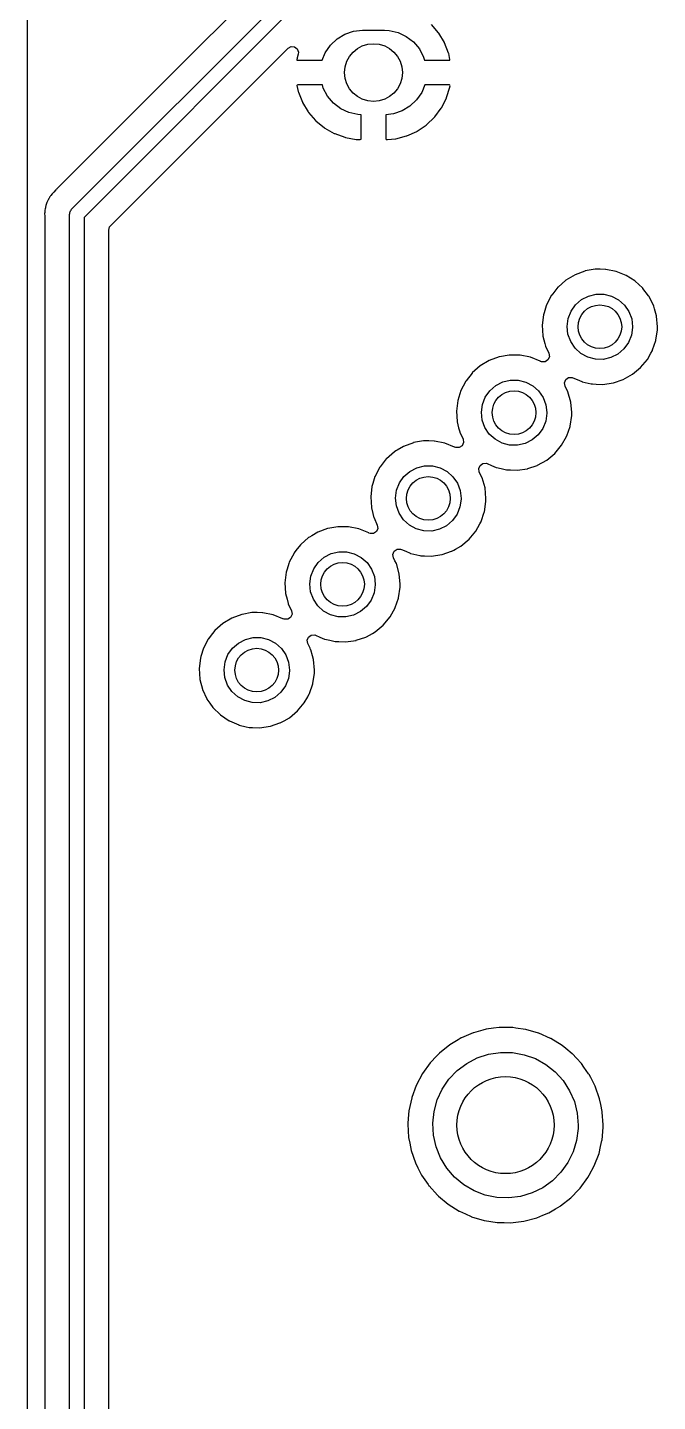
# Model space of a CAD drawing. Extents: x 41 to 172, y -227 to -42.
# Drawn here: x 40.51 to 53.5, y -87.06 to -58.76 of the extents above; entities that cross this region are included whole.
import ezdxf

# ---------------------------------------------------------------- set-up
doc = ezdxf.new("R2010")
doc.units = 0
doc.layers.add('BLACK', color=7, linetype='CONTINUOUS')

msp = doc.modelspace()

# ---------------------------------------------------------------- linework, layer by layer
at = {"layer": 'BLACK', "linetype": 'CONTINUOUS'}
for p, q in [((40.5135, -226.695), (40.5135, -42.5445)), ((41.4229, -62.5049), (46.5779, -57.3499)), ((46.0023, -57.2065), (43.5598, -59.649)), ((46.7065, -57.6457), (41.679, -62.6731)), ((47.0551, -58.9002), (47.2332, -58.8403)), ((47.2332, -58.8403), (47.42, -58.82)), ((47.42, -58.82), (47.87, -58.82)), ((47.87, -58.82), (47.967, -58.8254)), ((47.967, -58.8254), (48.1504, -58.8664)), ((48.9839, -58.8711), (48.8377, -58.7026)), ((46.6518, -59.2816), (46.7575, -59.1261)), ((46.7575, -59.1261), (46.894, -58.997)), ((46.894, -58.997), (47.0551, -58.9002)), ((48.1504, -58.8664), (48.3207, -58.9458)), ((48.3207, -58.9458), (48.47, -59.06)), ((48.47, -59.06), (48.5913, -59.2035)), ((48.9902, -58.8797), (48.9839, -58.8711)), ((49.106, -59.0705), (48.9902, -58.8797)), ((49.1107, -59.08), (49.106, -59.0705)), ((49.1927, -59.2876), (49.1107, -59.08)), ((42.2244, -62.8469), (45.8847, -59.1866)), ((45.8847, -59.1866), (45.947, -59.1525)), ((45.947, -59.1525), (46.0178, -59.1576)), ((46.0178, -59.1576), (46.0747, -59.2002)), ((46.0686, -59.3983), (46.066, -59.418)), ((46.066, -59.418), (46.0682, -59.4322)), ((46.0709, -59.3879), (46.0686, -59.3983)), ((46.0941, -59.313), (46.0709, -59.3879)), ((46.0747, -59.2002), (46.0995, -59.2667)), ((46.0995, -59.2667), (46.0941, -59.313)), ((46.5901, -59.436), (46.6518, -59.2816)), ((48.5913, -59.2035), (48.6789, -59.3697)), ((48.6789, -59.3697), (48.6972, -59.436)), ((49.1957, -59.2978), (49.1927, -59.2876)), ((49.2217, -59.4214), (49.1957, -59.2978)), ((43.5598, -59.649), (41.1214, -62.0873)), ((46.0682, -59.4322), (46.0813, -59.436)), ((46.0813, -59.436), (46.5901, -59.436)), ((48.6972, -59.436), (49.2066, -59.436)), ((49.2066, -59.436), (49.2202, -59.432)), ((49.2202, -59.432), (49.2217, -59.4214)), ((46.0698, -59.948), (46.0683, -59.9586)), ((46.0683, -59.9586), (46.0943, -60.0822)), ((46.0834, -59.944), (46.0698, -59.948)), ((46.5928, -59.944), (46.0834, -59.944)), ((46.6111, -60.0103), (46.5928, -59.944)), ((48.6999, -59.944), (48.6382, -60.0984)), ((49.2087, -59.944), (48.6999, -59.944)), ((49.2218, -59.9478), (49.2087, -59.944)), ((49.2191, -59.9921), (49.2214, -59.9817)), ((49.2214, -59.9817), (49.224, -59.962)), ((49.224, -59.962), (49.2218, -59.9478)), ((46.0943, -60.0822), (46.0973, -60.0924)), ((46.0973, -60.0924), (46.1793, -60.3)), ((46.6987, -60.1765), (46.6111, -60.0103)), ((46.82, -60.32), (46.6987, -60.1765)), ((48.5325, -60.2539), (48.396, -60.383)), ((48.6382, -60.0984), (48.5325, -60.2539)), ((49.0478, -60.414), (49.149, -60.2151)), ((49.149, -60.2151), (49.153, -60.2052)), ((49.153, -60.2052), (49.2191, -59.9921)), ((46.1793, -60.3), (46.184, -60.3095)), ((46.184, -60.3095), (46.2998, -60.5003)), ((46.2998, -60.5003), (46.3061, -60.5089)), ((46.3061, -60.5089), (46.4523, -60.6774)), ((46.9693, -60.4342), (46.82, -60.32)), ((47.1396, -60.5136), (46.9693, -60.4342)), ((47.323, -60.5546), (47.1396, -60.5136)), ((48.0568, -60.5397), (47.899, -60.5568)), ((48.2349, -60.4798), (48.0568, -60.5397)), ((48.396, -60.383), (48.2349, -60.4798)), ((48.909, -60.6021), (49.0422, -60.423)), ((49.0422, -60.423), (49.0478, -60.414)), ((46.4523, -60.6774), (46.46, -60.6849)), ((46.46, -60.6849), (46.6325, -60.8264)), ((46.6325, -60.8264), (46.6413, -60.8324)), ((46.6413, -60.8324), (46.8353, -60.9428)), ((47.391, -60.5584), (47.323, -60.5546)), ((47.391, -61.0545), (47.391, -60.5584)), ((47.899, -60.5568), (47.899, -61.0499)), ((48.547, -60.8954), (48.7322, -60.7708)), ((48.7322, -60.7708), (48.7404, -60.7641)), ((48.7404, -60.7641), (48.9019, -60.6101)), ((48.9019, -60.6101), (48.909, -60.6021)), ((46.8353, -60.9428), (46.8449, -60.9473)), ((46.8449, -60.9473), (47.0547, -61.0234)), ((47.0547, -61.0234), (47.065, -61.0262)), ((47.065, -61.0262), (47.2858, -61.0661)), ((47.2858, -61.0661), (47.294, -61.067)), ((47.294, -61.067), (47.3129, -61.0679)), ((47.3129, -61.0679), (47.3158, -61.068)), ((47.3158, -61.068), (47.3729, -61.068)), ((47.3729, -61.068), (47.3881, -61.0635)), ((47.3881, -61.0635), (47.3893, -61.0621)), ((47.3893, -61.0621), (47.391, -61.0545)), ((47.899, -61.0499), (47.9035, -61.0651)), ((47.9035, -61.0651), (47.9049, -61.0663)), ((47.9049, -61.0663), (47.9125, -61.068)), ((47.9125, -61.068), (47.9261, -61.068)), ((47.9261, -61.068), (47.9314, -61.0678)), ((47.9314, -61.0678), (48.0977, -61.0537)), ((48.0977, -61.0537), (48.1082, -61.0519)), ((48.1082, -61.0519), (48.3242, -60.9958)), ((48.3242, -60.9958), (48.3342, -60.9923)), ((48.3342, -60.9923), (48.5377, -60.9006)), ((48.5377, -60.9006), (48.547, -60.8954)), ((40.9817, -62.2397), (40.9708, -62.2562)), ((40.9882, -62.2278), (40.9817, -62.2397)), ((40.992, -62.2209), (40.9882, -62.2278)), ((40.9882, -62.2278), (40.9882, -62.2278)), ((41.0236, -62.1872), (40.992, -62.2209)), ((41.0314, -62.1782), (41.0236, -62.1872)), ((41.0341, -62.1747), (41.0314, -62.1782)), ((41.0546, -62.1541), (41.0341, -62.1747)), ((41.0574, -62.1513), (41.0546, -62.1541)), ((41.1005, -62.1054), (41.0574, -62.1513)), ((41.1059, -62.0996), (41.1005, -62.1054)), ((41.1005, -62.1054), (41.1005, -62.1054)), ((41.1126, -62.0953), (41.1059, -62.0996)), ((41.1214, -62.0873), (41.1126, -62.0953)), ((41.1126, -62.0953), (41.1126, -62.0953)), ((40.881, -62.4869), (40.8705, -62.5278)), ((40.8705, -62.5278), (40.8705, -62.5493)), ((40.882, -62.4831), (40.881, -62.4869)), ((40.8844, -62.4714), (40.882, -62.4831)), ((40.8863, -62.4592), (40.8844, -62.4714)), ((40.8916, -62.4258), (40.8863, -62.4592)), ((40.9001, -62.4061), (40.8916, -62.4258)), ((40.9065, -62.3874), (40.9001, -62.4061)), ((40.9119, -62.3667), (40.9065, -62.3874)), ((40.9341, -62.3262), (40.9119, -62.3667)), ((40.9393, -62.3155), (40.9341, -62.3262)), ((40.9545, -62.2804), (40.9393, -62.3155)), ((40.9577, -62.2731), (40.9545, -62.2804)), ((40.9545, -62.2804), (40.9545, -62.2804)), ((40.9655, -62.263), (40.9577, -62.2731)), ((40.9708, -62.2562), (40.9655, -62.263)), ((41.3991, -62.536), (41.4131, -62.522)), ((41.4131, -62.522), (41.4229, -62.5049)), ((40.8689, -62.569), (40.8656, -62.5902)), ((40.8656, -62.5902), (40.8672, -62.6068)), ((40.8672, -62.6068), (40.8699, -62.6361)), ((40.8705, -62.5493), (40.8689, -62.569)), ((40.8699, -62.6361), (40.8705, -62.648)), ((40.8705, -62.648), (40.8705, -222.549)), ((41.379, -62.611), (41.3841, -62.5919)), ((41.379, -222.631), (41.379, -62.611)), ((41.3841, -62.5722), (41.394, -62.5551)), ((41.3841, -62.5919), (41.3841, -62.5722)), ((41.394, -62.5551), (41.3991, -62.536)), ((41.679, -62.6731), (41.679, -222.569)), ((42.1875, -62.9359), (42.2075, -62.8678)), ((42.1875, -213.513), (42.1875, -62.9359)), ((42.2075, -62.8678), (42.2244, -62.8469)), ((51.7988, -63.8517), (51.6119, -63.9629)), ((52.0029, -63.7764), (51.7988, -63.8517)), ((52.0086, -63.7754), (52.0029, -63.7764)), ((52.2116, -63.7405), (52.0086, -63.7754)), ((52.0086, -63.7754), (52.0086, -63.7754)), ((52.2173, -63.7395), (52.2116, -63.7405)), ((52.2116, -63.7405), (52.2116, -63.7405)), ((52.3199, -63.7409), (52.2173, -63.7395)), ((52.429, -63.7423), (52.3199, -63.7409)), ((52.4347, -63.7424), (52.429, -63.7423)), ((52.429, -63.7423), (52.429, -63.7423)), ((52.6481, -63.7848), (52.4347, -63.7424)), ((52.8501, -63.8654), (52.6481, -63.7848)), ((53.0341, -63.9815), (52.8501, -63.8654)), ((51.4448, -64.1108), (51.3186, -64.2709)), ((51.4483, -64.1063), (51.4448, -64.1108)), ((51.6119, -63.9629), (51.4483, -64.1063)), ((53.0383, -63.9854), (53.0341, -63.9815)), ((53.1896, -64.1252), (53.0383, -63.9854)), ((53.0383, -63.9854), (53.0383, -63.9854)), ((53.1938, -64.1291), (53.1896, -64.1252)), ((53.1972, -64.1338), (53.1938, -64.1291)), ((53.3117, -64.287), (53.1972, -64.1338)), ((53.1972, -64.1338), (53.1972, -64.1338)), ((51.2051, -64.4932), (51.1607, -64.6363)), ((51.2124, -64.4696), (51.2051, -64.4932)), ((51.3137, -64.2771), (51.2124, -64.4696)), ((51.3186, -64.2709), (51.3137, -64.2771)), ((51.7156, -64.6055), (51.8089, -64.4728)), ((51.8089, -64.4728), (51.9311, -64.3662)), ((51.9311, -64.3662), (52.0752, -64.2918)), ((52.0752, -64.2918), (52.2329, -64.2539)), ((52.2329, -64.2539), (52.3951, -64.2548)), ((52.3951, -64.2548), (52.5524, -64.2943)), ((52.5524, -64.2943), (52.6957, -64.3702)), ((52.6957, -64.3702), (52.8168, -64.4781)), ((52.8168, -64.4781), (52.9087, -64.6117)), ((53.3239, -64.3034), (53.3117, -64.287)), ((53.4201, -64.4985), (53.3239, -64.3034)), ((53.4362, -64.5554), (53.4201, -64.4985)), ((51.1479, -64.6773), (51.1223, -64.8933)), ((51.1607, -64.6363), (51.1479, -64.6773)), ((51.6355, -64.9174), (51.6567, -64.7566)), ((51.6567, -64.7566), (51.7156, -64.6055)), ((52.9087, -64.6117), (52.966, -64.7634)), ((52.966, -64.7634), (52.9855, -64.9244)), ((53.4762, -64.6974), (53.4362, -64.5554)), ((53.4792, -64.7078), (53.4762, -64.6974)), ((53.4991, -64.9244), (53.4792, -64.7078)), ((51.1223, -64.8933), (51.1366, -65.1104)), ((51.6533, -65.0786), (51.6355, -64.9174)), ((51.7091, -65.2309), (51.6533, -65.0786)), ((52.9854, -64.9386), (52.9625, -65.0991)), ((52.9855, -64.9244), (52.9854, -64.9386)), ((53.4662, -65.2019), (53.4974, -64.9866)), ((53.4974, -64.9866), (53.4991, -64.9244)), ((51.1366, -65.1104), (51.138, -65.116)), ((51.138, -65.116), (51.138, -65.116)), ((51.138, -65.116), (51.1764, -65.2671)), ((51.1764, -65.2671), (51.1901, -65.3212)), ((51.1901, -65.3212), (51.1925, -65.3264)), ((51.1925, -65.3264), (51.2594, -65.4715)), ((51.7995, -65.3655), (51.7091, -65.2309)), ((52.902, -65.2496), (52.8074, -65.3813)), ((52.9625, -65.0991), (52.902, -65.2496)), ((53.3982, -65.4024), (53.4644, -65.2074)), ((53.4644, -65.2074), (53.4662, -65.2019)), ((53.4644, -65.2074), (53.4644, -65.2074)), ((50.031, -65.6194), (49.8441, -65.7306)), ((50.2351, -65.5441), (50.031, -65.6194)), ((50.2408, -65.5432), (50.2351, -65.5441)), ((50.4438, -65.5083), (50.2408, -65.5432)), ((50.2408, -65.5432), (50.2408, -65.5432)), ((50.4495, -65.5073), (50.4438, -65.5083)), ((50.4438, -65.5083), (50.4438, -65.5083)), ((50.5522, -65.5086), (50.4495, -65.5073)), ((50.6612, -65.5101), (50.5522, -65.5086)), ((50.667, -65.5101), (50.6612, -65.5101)), ((50.6612, -65.5101), (50.6612, -65.5101)), ((50.8803, -65.5526), (50.667, -65.5101)), ((51.0823, -65.6332), (50.8803, -65.5526)), ((51.0872, -65.6363), (51.0823, -65.6332)), ((51.0878, -65.6366), (51.0872, -65.6363)), ((51.1099, -65.6453), (51.0878, -65.6366)), ((51.1809, -65.6451), (51.1099, -65.6453)), ((51.2405, -65.6065), (51.1809, -65.6451)), ((51.2698, -65.5418), (51.2405, -65.6065)), ((51.2594, -65.4715), (51.2698, -65.5418)), ((51.9195, -65.4746), (51.7995, -65.3655)), ((52.062, -65.552), (51.9195, -65.4746)), ((52.2189, -65.5932), (52.062, -65.552)), ((52.3811, -65.5957), (52.2189, -65.5932)), ((52.5392, -65.5595), (52.3811, -65.5957)), ((52.684, -65.4867), (52.5392, -65.5595)), ((52.8074, -65.3813), (52.684, -65.4867)), ((53.151, -65.7649), (53.29, -65.5977)), ((53.29, -65.5977), (53.3609, -65.4712)), ((53.3609, -65.4712), (53.3935, -65.4129)), ((53.3935, -65.4129), (53.3963, -65.4079)), ((53.3935, -65.4129), (53.3935, -65.4129)), ((53.3963, -65.4079), (53.3982, -65.4024)), ((53.3982, -65.4024), (53.3982, -65.4024)), ((49.677, -65.8786), (49.5541, -66.0345)), ((49.6806, -65.874), (49.677, -65.8786)), ((49.8441, -65.7306), (49.6806, -65.874)), ((52.7939, -66.0103), (52.9837, -65.904)), ((52.9837, -65.904), (53.151, -65.7649)), ((49.54, -66.0561), (49.4446, -66.2374)), ((49.5432, -66.05), (49.54, -66.0561)), ((49.5459, -66.0449), (49.5432, -66.05)), ((49.5541, -66.0345), (49.5459, -66.0449)), ((50.0411, -66.2405), (50.1633, -66.1339)), ((50.1633, -66.1339), (50.3075, -66.0595)), ((50.3075, -66.0595), (50.4652, -66.0217)), ((50.4652, -66.0217), (50.6273, -66.0225)), ((50.6273, -66.0225), (50.7846, -66.062)), ((50.7846, -66.062), (50.928, -66.1379)), ((50.928, -66.1379), (51.0491, -66.2458)), ((51.5808, -66.0758), (51.6083, -66.0104)), ((51.5929, -66.1458), (51.5808, -66.0758)), ((51.6524, -66.2663), (51.5929, -66.1458)), ((51.6083, -66.0104), (51.6669, -65.9702)), ((51.6669, -65.9702), (51.7378, -65.9681)), ((51.7378, -65.9681), (51.7557, -65.9743)), ((51.7557, -65.9743), (51.8455, -66.0128)), ((51.8455, -66.0128), (51.9379, -66.0526)), ((51.9379, -66.0526), (51.9379, -66.0526)), ((51.9379, -66.0526), (51.9432, -66.0548)), ((51.9432, -66.0548), (51.9488, -66.0561)), ((51.9488, -66.0561), (52.1286, -66.0968)), ((52.1286, -66.0968), (52.1554, -66.1028)), ((52.1554, -66.1028), (52.1611, -66.1031)), ((52.1611, -66.1031), (52.1611, -66.1031)), ((52.1611, -66.1031), (52.2341, -66.1059)), ((52.2341, -66.1059), (52.3727, -66.1114)), ((52.3727, -66.1114), (52.588, -66.0802)), ((52.588, -66.0802), (52.5934, -66.0783)), ((52.5934, -66.0783), (52.7885, -66.0121)), ((52.5934, -66.0783), (52.5934, -66.0783)), ((52.7885, -66.0121), (52.7939, -66.0103)), ((52.7885, -66.0121), (52.7885, -66.0121)), ((49.3801, -66.4451), (49.3546, -66.6611)), ((49.4446, -66.2374), (49.3801, -66.4451)), ((49.8889, -66.5243), (49.9479, -66.3732)), ((49.9479, -66.3732), (50.0411, -66.2405)), ((51.0491, -66.2458), (51.1409, -66.3795)), ((51.1409, -66.3795), (51.1983, -66.5312)), ((51.7114, -66.4756), (51.6524, -66.2663)), ((51.7313, -66.6922), (51.7114, -66.4756)), ((49.3546, -66.6611), (49.3688, -66.8781)), ((49.8678, -66.6851), (49.8889, -66.5243)), ((49.8856, -66.8463), (49.8678, -66.6851)), ((51.2176, -66.7063), (51.1947, -66.8669)), ((51.1983, -66.5312), (51.2177, -66.6922)), ((51.2177, -66.6922), (51.2176, -66.7063)), ((51.6985, -66.9697), (51.7297, -66.7544)), ((51.7297, -66.7544), (51.7313, -66.6922)), ((49.3688, -66.8781), (49.3702, -66.8837)), ((49.3702, -66.8837), (49.3702, -66.8837)), ((49.3702, -66.8837), (49.4004, -67.0027)), ((49.4004, -67.0027), (49.4223, -67.089)), ((49.9413, -66.9986), (49.8856, -66.8463)), ((50.0318, -67.1333), (49.9413, -66.9986)), ((51.1342, -67.0174), (51.0396, -67.1491)), ((51.1947, -66.8669), (51.1342, -67.0174)), ((51.6304, -67.1702), (51.6966, -66.9751)), ((51.6966, -66.9751), (51.6985, -66.9697)), ((51.6966, -66.9751), (51.6966, -66.9751)), ((48.4673, -67.3119), (48.2633, -67.3872)), ((48.473, -67.3109), (48.4673, -67.3119)), ((48.676, -67.276), (48.473, -67.3109)), ((48.473, -67.3109), (48.473, -67.3109)), ((48.6817, -67.2751), (48.676, -67.276)), ((48.676, -67.276), (48.676, -67.276)), ((48.7844, -67.2764), (48.6817, -67.2751)), ((48.8934, -67.2778), (48.7844, -67.2764)), ((48.8992, -67.2779), (48.8934, -67.2778)), ((48.8934, -67.2778), (48.8934, -67.2778)), ((49.1125, -67.3203), (48.8992, -67.2779)), ((49.3146, -67.4009), (49.1125, -67.3203)), ((49.4223, -67.089), (49.4248, -67.0942)), ((49.4248, -67.0942), (49.4917, -67.2393)), ((49.502, -67.3095), (49.4727, -67.3742)), ((49.4917, -67.2393), (49.502, -67.3095)), ((50.1517, -67.2424), (50.0318, -67.1333)), ((50.2943, -67.3198), (50.1517, -67.2424)), ((50.4511, -67.361), (50.2943, -67.3198)), ((50.7714, -67.3273), (50.6133, -67.3635)), ((50.9163, -67.2544), (50.7714, -67.3273)), ((51.0396, -67.1491), (50.9163, -67.2544)), ((51.5223, -67.3654), (51.6236, -67.1844)), ((51.6236, -67.1844), (51.6257, -67.1807)), ((51.6257, -67.1807), (51.6286, -67.1756)), ((51.6257, -67.1807), (51.6257, -67.1807)), ((51.6286, -67.1756), (51.6304, -67.1702)), ((51.6304, -67.1702), (51.6304, -67.1702)), ((48.0763, -67.4984), (47.9128, -67.6418)), ((48.1057, -67.481), (48.0763, -67.4984)), ((48.1347, -67.4637), (48.1057, -67.481)), ((48.2633, -67.3872), (48.1347, -67.4637)), ((49.3195, -67.404), (49.3146, -67.4009)), ((49.32, -67.4043), (49.3195, -67.404)), ((49.3422, -67.4131), (49.32, -67.4043)), ((49.4132, -67.4128), (49.3422, -67.4131)), ((49.4727, -67.3742), (49.4132, -67.4128)), ((50.6133, -67.3635), (50.4511, -67.361)), ((51.216, -67.6717), (51.3832, -67.5327)), ((51.3832, -67.5327), (51.5223, -67.3654)), ((47.7722, -67.8239), (47.6769, -68.0051)), ((47.7755, -67.8177), (47.7722, -67.8239)), ((47.7782, -67.8126), (47.7755, -67.8177)), ((47.7824, -67.8073), (47.7782, -67.8126)), ((47.9092, -67.6463), (47.7824, -67.8073)), ((47.9128, -67.6418), (47.9092, -67.6463)), ((48.2734, -68.0083), (48.3956, -67.9017)), ((48.3956, -67.9017), (48.5397, -67.8273)), ((48.5397, -67.8273), (48.6974, -67.7894)), ((48.6974, -67.7894), (48.8596, -67.7903)), ((48.8596, -67.7903), (49.0169, -67.8298)), ((49.0169, -67.8298), (49.1602, -67.9057)), ((49.1602, -67.9057), (49.2813, -68.0136)), ((49.813, -67.8436), (49.8405, -67.7782)), ((49.8252, -67.9135), (49.813, -67.8436)), ((49.8405, -67.7782), (49.8991, -67.738)), ((49.8991, -67.738), (49.9701, -67.7359)), ((49.9701, -67.7359), (49.9879, -67.742)), ((49.9879, -67.742), (50.0777, -67.7806)), ((50.0777, -67.7806), (50.1701, -67.8203)), ((50.1701, -67.8203), (50.1702, -67.8203)), ((50.1702, -67.8203), (50.1755, -67.8226)), ((50.1755, -67.8226), (50.1811, -67.8239)), ((50.1811, -67.8239), (50.2792, -67.8461)), ((50.2792, -67.8461), (50.3876, -67.8706)), ((50.3876, -67.8706), (50.3934, -67.8708)), ((50.3934, -67.8708), (50.3934, -67.8708)), ((50.3934, -67.8708), (50.4664, -67.8737)), ((50.4664, -67.8737), (50.6049, -67.8791)), ((50.6049, -67.8791), (50.8202, -67.8479)), ((50.8202, -67.8479), (50.8257, -67.8461)), ((50.8257, -67.8461), (51.0207, -67.7799)), ((50.8257, -67.8461), (50.8257, -67.8461)), ((51.0207, -67.7799), (51.0262, -67.778)), ((51.0207, -67.7799), (51.0207, -67.7799)), ((51.0262, -67.778), (51.216, -67.6717)), ((47.6314, -68.1514), (47.6124, -68.2129)), ((47.6752, -68.0106), (47.6314, -68.1514)), ((47.6769, -68.0051), (47.6752, -68.0106)), ((48.1212, -68.2921), (48.1801, -68.141)), ((48.1801, -68.141), (48.2734, -68.0083)), ((49.2813, -68.0136), (49.3732, -68.1472)), ((49.3732, -68.1472), (49.4305, -68.299)), ((49.8466, -67.957), (49.8252, -67.9135)), ((49.8846, -68.034), (49.8466, -67.957)), ((49.9436, -68.2434), (49.8846, -68.034)), ((47.6124, -68.2129), (47.5868, -68.4289)), ((47.5868, -68.4289), (47.601, -68.6459)), ((48.1, -68.4529), (48.1212, -68.2921)), ((48.1178, -68.6141), (48.1, -68.4529)), ((49.4498, -68.4741), (49.427, -68.6347)), ((49.4305, -68.299), (49.45, -68.46)), ((49.45, -68.46), (49.4498, -68.4741)), ((49.9635, -68.46), (49.9436, -68.2434)), ((49.9619, -68.5222), (49.9635, -68.46)), ((47.601, -68.6459), (47.6025, -68.6515)), ((47.6025, -68.6515), (47.6025, -68.6515)), ((47.6025, -68.6515), (47.632, -68.7677)), ((48.1735, -68.7664), (48.1178, -68.6141)), ((49.427, -68.6347), (49.3665, -68.7852)), ((49.8626, -68.9379), (49.9288, -68.7429)), ((49.9288, -68.7429), (49.9307, -68.7374)), ((49.9288, -68.7429), (49.9288, -68.7429)), ((49.9307, -68.7374), (49.9619, -68.5222)), ((47.632, -68.7677), (47.6546, -68.8567)), ((47.6546, -68.8567), (47.657, -68.862)), ((47.657, -68.862), (47.7239, -69.0071)), ((47.7239, -69.0071), (47.7342, -69.0773)), ((48.264, -68.901), (48.1735, -68.7664)), ((48.384, -69.0102), (48.264, -68.901)), ((48.5265, -69.0876), (48.384, -69.0102)), ((49.1485, -69.0222), (49.0036, -69.0951)), ((49.2718, -68.9169), (49.1485, -69.0222)), ((49.3665, -68.7852), (49.2718, -68.9169)), ((49.7545, -69.1332), (49.8396, -68.9812)), ((49.8396, -68.9812), (49.858, -68.9485)), ((49.858, -68.9484), (49.8608, -68.9434)), ((49.858, -68.9485), (49.858, -68.9484)), ((49.8608, -68.9434), (49.8626, -68.9379)), ((49.8626, -68.9379), (49.8626, -68.9379)), ((46.3086, -69.2662), (46.145, -69.4096)), ((46.3266, -69.2555), (46.3086, -69.2662)), ((46.3722, -69.2283), (46.3266, -69.2555)), ((46.4955, -69.155), (46.3722, -69.2283)), ((46.6996, -69.0797), (46.4955, -69.155)), ((46.7053, -69.0787), (46.6996, -69.0797)), ((46.9083, -69.0438), (46.7053, -69.0787)), ((46.7053, -69.0787), (46.7053, -69.0787)), ((46.914, -69.0428), (46.9083, -69.0438)), ((46.9083, -69.0438), (46.9083, -69.0438)), ((47.0166, -69.0442), (46.914, -69.0428)), ((47.1257, -69.0456), (47.0166, -69.0442)), ((47.1314, -69.0457), (47.1257, -69.0456)), ((47.1257, -69.0456), (47.1257, -69.0456)), ((47.3448, -69.0881), (47.1314, -69.0457)), ((47.5468, -69.1687), (47.3448, -69.0881)), ((47.5517, -69.1718), (47.5468, -69.1687)), ((47.5523, -69.1721), (47.5517, -69.1718)), ((47.5744, -69.1808), (47.5523, -69.1721)), ((47.6454, -69.1806), (47.5744, -69.1808)), ((47.705, -69.142), (47.6454, -69.1806)), ((47.7342, -69.0773), (47.705, -69.142)), ((48.6834, -69.1287), (48.5265, -69.0876)), ((48.8455, -69.1313), (48.6834, -69.1287)), ((49.0036, -69.0951), (48.8455, -69.1313)), ((49.4482, -69.4395), (49.6154, -69.3004)), ((49.6154, -69.3004), (49.7545, -69.1332)), ((46.0077, -69.5855), (45.9744, -69.6487)), ((46.0104, -69.5804), (46.0077, -69.5855)), ((46.0466, -69.5345), (46.0104, -69.5804)), ((46.1415, -69.4141), (46.0466, -69.5345)), ((46.145, -69.4096), (46.1415, -69.4141)), ((46.6278, -69.6695), (46.7719, -69.5951)), ((46.7719, -69.5951), (46.9296, -69.5572)), ((46.9296, -69.5572), (47.0918, -69.5581)), ((47.0918, -69.5581), (47.2491, -69.5976)), ((47.2491, -69.5976), (47.3924, -69.6735)), ((48.0452, -69.6114), (48.0728, -69.5459)), ((48.0728, -69.5459), (48.1313, -69.5058)), ((48.1313, -69.5058), (48.2023, -69.5037)), ((48.2023, -69.5037), (48.2201, -69.5098)), ((48.2201, -69.5098), (48.31, -69.5484)), ((48.31, -69.5484), (48.4024, -69.5881)), ((48.4024, -69.5881), (48.4024, -69.5881)), ((48.4024, -69.5881), (48.4077, -69.5904)), ((48.4077, -69.5904), (48.4133, -69.5916)), ((48.4133, -69.5916), (48.5967, -69.6331)), ((49.0579, -69.6138), (49.2529, -69.5476)), ((49.2529, -69.5476), (49.2584, -69.5458)), ((49.2529, -69.5476), (49.2529, -69.5476)), ((49.2584, -69.5458), (49.3013, -69.5218)), ((49.3013, -69.5218), (49.3336, -69.5037)), ((49.3336, -69.5037), (49.4482, -69.4395)), ((45.9007, -69.7999), (45.8651, -69.9145)), ((45.9091, -69.7729), (45.9007, -69.7999)), ((45.9744, -69.6487), (45.9091, -69.7729)), ((46.4123, -69.9088), (46.5056, -69.7761)), ((46.5056, -69.7761), (46.6278, -69.6695)), ((47.3924, -69.6735), (47.5135, -69.7814)), ((47.5135, -69.7814), (47.6054, -69.915)), ((48.0574, -69.6813), (48.0452, -69.6114)), ((48.0875, -69.7422), (48.0574, -69.6813)), ((48.1168, -69.8018), (48.0875, -69.7422)), ((48.1759, -70.0111), (48.1168, -69.8018)), ((48.5967, -69.6331), (48.6198, -69.6384)), ((48.6198, -69.6384), (48.6256, -69.6386)), ((48.6256, -69.6386), (48.6256, -69.6386)), ((48.6256, -69.6386), (48.6986, -69.6415)), ((48.6986, -69.6415), (48.8372, -69.6469)), ((48.8372, -69.6469), (49.0524, -69.6157)), ((49.0524, -69.6157), (49.0579, -69.6138)), ((49.0579, -69.6138), (49.0579, -69.6138)), ((45.8446, -69.9806), (45.819, -70.1966)), ((45.8651, -69.9145), (45.8446, -69.9806)), ((46.3322, -70.2207), (46.3534, -70.0599)), ((46.3534, -70.0599), (46.4123, -69.9088)), ((47.6054, -69.915), (47.6627, -70.0667)), ((47.6627, -70.0667), (47.6822, -70.2277)), ((48.1958, -70.2277), (48.1759, -70.0111)), ((45.819, -70.1966), (45.8333, -70.4137)), ((45.8333, -70.4137), (45.8347, -70.4193)), ((45.8347, -70.4193), (45.8347, -70.4193)), ((45.8347, -70.4193), (45.8635, -70.5327)), ((46.35, -70.3819), (46.3322, -70.2207)), ((46.4058, -70.5342), (46.35, -70.3819)), ((47.6592, -70.4024), (47.5987, -70.5529)), ((47.6821, -70.2419), (47.6592, -70.4024)), ((47.6822, -70.2277), (47.6821, -70.2419)), ((48.1629, -70.5052), (48.1941, -70.2899)), ((48.1941, -70.2899), (48.1958, -70.2277)), ((45.8635, -70.5327), (45.8868, -70.6245)), ((45.8868, -70.6245), (45.8892, -70.6297)), ((45.8892, -70.6297), (45.9561, -70.7748)), ((46.4962, -70.6688), (46.4058, -70.5342)), ((46.6162, -70.778), (46.4962, -70.6688)), ((47.5041, -70.6846), (47.3807, -70.79)), ((47.5987, -70.5529), (47.5041, -70.6846)), ((47.9867, -70.901), (48.093, -70.7112)), ((48.093, -70.7112), (48.0949, -70.7057)), ((48.0949, -70.7057), (48.1611, -70.5107)), ((48.0949, -70.7057), (48.0949, -70.7057)), ((48.1611, -70.5107), (48.1629, -70.5052)), ((48.1611, -70.5107), (48.1611, -70.5107)), ((44.7277, -70.9227), (44.5408, -71.0339)), ((44.9318, -70.8474), (44.7277, -70.9227)), ((44.9375, -70.8465), (44.9318, -70.8474)), ((45.1405, -70.8116), (44.9375, -70.8465)), ((44.9375, -70.8465), (44.9375, -70.8465)), ((45.1462, -70.8106), (45.1405, -70.8116)), ((45.1405, -70.8116), (45.1405, -70.8116)), ((45.2489, -70.8119), (45.1462, -70.8106)), ((45.3579, -70.8134), (45.2489, -70.8119)), ((45.3637, -70.8134), (45.3579, -70.8134)), ((45.3579, -70.8134), (45.3579, -70.8134)), ((45.577, -70.8559), (45.3637, -70.8134)), ((45.779, -70.9365), (45.577, -70.8559)), ((45.7839, -70.9396), (45.779, -70.9365)), ((45.7845, -70.9399), (45.7839, -70.9396)), ((45.8066, -70.9486), (45.7845, -70.9399)), ((45.8776, -70.9484), (45.8066, -70.9486)), ((45.9372, -70.9098), (45.8776, -70.9484)), ((45.9665, -70.8451), (45.9372, -70.9098)), ((45.9561, -70.7748), (45.9665, -70.8451)), ((46.7587, -70.8553), (46.6162, -70.778)), ((46.9156, -70.8965), (46.7587, -70.8553)), ((47.0778, -70.899), (46.9156, -70.8965)), ((47.2359, -70.8628), (47.0778, -70.899)), ((47.3807, -70.79), (47.2359, -70.8628)), ((47.8477, -71.0682), (47.9867, -70.901)), ((44.2769, -71.3046), (44.2426, -71.3482)), ((44.3737, -71.1819), (44.2769, -71.3046)), ((44.3773, -71.1773), (44.3737, -71.1819)), ((44.5408, -71.0339), (44.3773, -71.1773)), ((46.305, -71.3137), (46.3636, -71.2735)), ((46.3636, -71.2735), (46.4345, -71.2714)), ((46.4345, -71.2714), (46.4524, -71.2776)), ((46.4524, -71.2776), (46.5422, -71.3161)), ((47.5011, -71.3077), (47.6253, -71.2381)), ((47.6253, -71.2381), (47.6804, -71.2073)), ((47.6804, -71.2073), (47.8477, -71.0682)), ((44.1396, -71.5462), (44.0877, -71.7134)), ((44.1413, -71.5407), (44.1396, -71.5462)), ((44.2367, -71.3594), (44.1413, -71.5407)), ((44.2399, -71.3533), (44.2367, -71.3594)), ((44.2426, -71.3482), (44.2399, -71.3533)), ((44.6446, -71.6765), (44.7378, -71.5438)), ((44.7378, -71.5438), (44.86, -71.4372)), ((44.86, -71.4372), (45.0042, -71.3628)), ((45.0042, -71.3628), (45.1619, -71.325)), ((45.1619, -71.325), (45.324, -71.3258)), ((45.324, -71.3258), (45.4813, -71.3653)), ((45.4813, -71.3653), (45.6247, -71.4412)), ((45.6247, -71.4412), (45.7458, -71.5491)), ((45.7458, -71.5491), (45.8376, -71.6828)), ((46.2775, -71.3791), (46.305, -71.3137)), ((46.2896, -71.4491), (46.2775, -71.3791)), ((46.3375, -71.5462), (46.2896, -71.4491)), ((46.3491, -71.5696), (46.3375, -71.5462)), ((46.3506, -71.5751), (46.3491, -71.5696)), ((46.3859, -71.7001), (46.3506, -71.5751)), ((46.5422, -71.3161), (46.6346, -71.3559)), ((46.6346, -71.3559), (46.6346, -71.3559)), ((46.6346, -71.3559), (46.6399, -71.3581)), ((46.6399, -71.3581), (46.6455, -71.3594)), ((46.6455, -71.3594), (46.7437, -71.3816)), ((46.7437, -71.3816), (46.8521, -71.4061)), ((46.8521, -71.4061), (46.8578, -71.4064)), ((46.8578, -71.4064), (46.8578, -71.4064)), ((46.8578, -71.4064), (46.9308, -71.4092)), ((46.9308, -71.4092), (47.0694, -71.4147)), ((47.0694, -71.4147), (47.2847, -71.3835)), ((47.2847, -71.3835), (47.2901, -71.3816)), ((47.2901, -71.3816), (47.4852, -71.3154)), ((47.2901, -71.3816), (47.2901, -71.3816)), ((47.4852, -71.3154), (47.4906, -71.3136)), ((47.4852, -71.3154), (47.4852, -71.3154)), ((47.4906, -71.3136), (47.5011, -71.3077)), ((44.0768, -71.7484), (44.0513, -71.9644)), ((44.0877, -71.7134), (44.0768, -71.7484)), ((44.5645, -71.9884), (44.5856, -71.8276)), ((44.5856, -71.8276), (44.6446, -71.6765)), ((45.8376, -71.6828), (45.895, -71.8345)), ((45.895, -71.8345), (45.9144, -71.9955)), ((46.4081, -71.7789), (46.3859, -71.7001)), ((46.428, -71.9955), (46.4081, -71.7789)), ((44.0513, -71.9644), (44.0655, -72.1814)), ((44.5823, -72.1496), (44.5645, -71.9884)), ((44.638, -72.302), (44.5823, -72.1496)), ((45.9143, -72.0096), (45.8914, -72.1702)), ((45.9144, -71.9955), (45.9143, -72.0096)), ((46.3952, -72.273), (46.4264, -72.0577)), ((46.4264, -72.0577), (46.428, -71.9955)), ((44.0655, -72.1814), (44.0669, -72.187)), ((44.0669, -72.187), (44.0669, -72.187)), ((44.0669, -72.187), (44.1176, -72.3867)), ((44.1176, -72.3867), (44.119, -72.3923)), ((44.119, -72.3923), (44.2101, -72.5898)), ((44.7285, -72.4366), (44.638, -72.302)), ((44.8484, -72.5457), (44.7285, -72.4366)), ((45.8309, -72.3207), (45.7363, -72.4524)), ((45.8914, -72.1702), (45.8309, -72.3207)), ((46.3271, -72.4735), (46.3933, -72.2784)), ((46.3933, -72.2784), (46.3952, -72.273)), ((46.3933, -72.2784), (46.3933, -72.2784)), ((44.2101, -72.5898), (44.2134, -72.5945)), ((44.2134, -72.5945), (44.2702, -72.6748)), ((44.2702, -72.6748), (44.3356, -72.7674)), ((44.991, -72.6231), (44.8484, -72.5457)), ((45.1478, -72.6643), (44.991, -72.6231)), ((45.31, -72.6668), (45.1478, -72.6643)), ((45.4681, -72.6306), (45.31, -72.6668)), ((45.613, -72.5577), (45.4681, -72.6306)), ((45.7363, -72.4524), (45.613, -72.5577)), ((46.0799, -72.836), (46.219, -72.6687)), ((46.219, -72.6687), (46.2898, -72.5422)), ((46.2898, -72.5422), (46.3224, -72.484)), ((46.3224, -72.484), (46.3253, -72.4789)), ((46.3224, -72.484), (46.3224, -72.484)), ((46.3253, -72.4789), (46.3271, -72.4735)), ((46.3271, -72.4735), (46.3271, -72.4735)), ((44.3356, -72.7674), (44.4914, -72.9192)), ((44.4914, -72.9192), (44.6723, -73.04)), ((45.8023, -73.0368), (45.9127, -72.975)), ((45.9127, -72.975), (46.0799, -72.836)), ((44.6723, -73.04), (44.6776, -73.0423)), ((44.6776, -73.0423), (44.6776, -73.0423)), ((44.6776, -73.0423), (44.8668, -73.1236)), ((44.8668, -73.1236), (44.8669, -73.1236)), ((44.8669, -73.1236), (44.8722, -73.1259)), ((44.8722, -73.1259), (44.8778, -73.1272)), ((44.8778, -73.1272), (45.0225, -73.1599)), ((45.0225, -73.1599), (45.0843, -73.1739)), ((45.0843, -73.1739), (45.0901, -73.1741)), ((45.0901, -73.1741), (45.0901, -73.1741)), ((45.0901, -73.1741), (45.1499, -73.1765)), ((45.1499, -73.1765), (45.3016, -73.1824)), ((45.3016, -73.1824), (45.5169, -73.1512)), ((45.5169, -73.1512), (45.5224, -73.1494)), ((45.5224, -73.1494), (45.7174, -73.0832)), ((45.5224, -73.1494), (45.5224, -73.1494)), ((45.7174, -73.0832), (45.7229, -73.0813)), ((45.7174, -73.0832), (45.7174, -73.0832)), ((45.7229, -73.0813), (45.7365, -73.0737)), ((45.7365, -73.0737), (45.8023, -73.0368)), ((49.6999, -79.4651), (49.4559, -79.5692)), ((49.7039, -79.4635), (49.6999, -79.4651)), ((49.899, -79.4101), (49.7039, -79.4635)), ((49.9639, -79.3923), (49.899, -79.4101)), ((49.968, -79.3912), (49.9639, -79.3923)), ((49.9639, -79.3923), (49.9639, -79.3923)), ((50.1163, -79.3717), (49.968, -79.3912)), ((50.2353, -79.356), (50.1163, -79.3717)), ((50.2396, -79.3555), (50.2353, -79.356)), ((50.2353, -79.356), (50.2353, -79.356)), ((50.2438, -79.3555), (50.2396, -79.3555)), ((50.3696, -79.3561), (50.2438, -79.3555)), ((50.2438, -79.3555), (50.2438, -79.3555)), ((50.5134, -79.3569), (50.3696, -79.3561)), ((50.5798, -79.3663), (50.5134, -79.3569)), ((50.7803, -79.3949), (50.5798, -79.3663)), ((50.7845, -79.3955), (50.7803, -79.3949)), ((50.7803, -79.3949), (50.7803, -79.3949)), ((51.0479, -79.4705), (50.7845, -79.3955)), ((51.0518, -79.4722), (51.0479, -79.4705)), ((51.2947, -79.5788), (51.0518, -79.4722)), ((51.0518, -79.4722), (51.0518, -79.4722)), ((49.217, -79.7115), (49.0033, -79.8828)), ((49.2207, -79.7093), (49.217, -79.7115)), ((49.3918, -79.6069), (49.2207, -79.7093)), ((49.2207, -79.7093), (49.2207, -79.7093)), ((49.452, -79.5709), (49.3918, -79.6069)), ((49.4559, -79.5692), (49.452, -79.5709)), ((49.4559, -79.5692), (49.4559, -79.5692)), ((51.2987, -79.5806), (51.2947, -79.5788)), ((51.5322, -79.7237), (51.2987, -79.5806)), ((51.61, -79.7874), (51.5322, -79.7237)), ((51.7408, -79.8944), (51.61, -79.7874)), ((48.8384, -80.0565), (48.8148, -80.0814)), ((48.9258, -79.9644), (48.8384, -80.0565)), ((49.0033, -79.8828), (48.9258, -79.9644)), ((49.5666, -80.0954), (49.7847, -79.9819)), ((49.7847, -79.9819), (50.0183, -79.9055)), ((50.0183, -79.9055), (50.2613, -79.8683)), ((50.2613, -79.8683), (50.5071, -79.8713)), ((50.5071, -79.8713), (50.7491, -79.9144)), ((50.7491, -79.9144), (50.9808, -79.9965)), ((50.9808, -79.9965), (51.196, -80.1153)), ((51.7441, -79.8971), (51.7408, -79.8944)), ((51.7408, -79.8944), (51.7408, -79.8944)), ((51.747, -79.9003), (51.7441, -79.8971)), ((51.8258, -79.985), (51.747, -79.9003)), ((51.747, -79.9003), (51.747, -79.9003)), ((51.9305, -80.0977), (51.8258, -79.985)), ((48.655, -80.3038), (48.5268, -80.5458)), ((48.8148, -80.0814), (48.655, -80.3038)), ((49.2002, -80.4207), (49.3701, -80.243)), ((49.3701, -80.243), (49.5666, -80.0954)), ((51.196, -80.1153), (51.389, -80.2676)), ((51.389, -80.2676), (51.5544, -80.4495)), ((51.9827, -80.172), (51.9305, -80.0977)), ((52.078, -80.3076), (51.9827, -80.172)), ((52.088, -80.3218), (52.078, -80.3076)), ((52.0899, -80.3256), (52.088, -80.3218)), ((52.1214, -80.3866), (52.0899, -80.3256)), ((52.0899, -80.3256), (52.0899, -80.3256)), ((48.5253, -80.5499), (48.4357, -80.7947)), ((48.5268, -80.5458), (48.5253, -80.5499)), ((48.5253, -80.5499), (48.5253, -80.5499)), ((48.9582, -80.8467), (49.0617, -80.6238)), ((49.0617, -80.6238), (49.2002, -80.4207)), ((51.5544, -80.4495), (51.6879, -80.6558)), ((52.2136, -80.5651), (52.1214, -80.3866)), ((52.305, -80.8233), (52.2136, -80.5651)), ((48.4327, -80.803), (48.3744, -81.0706)), ((48.4357, -80.7947), (48.4327, -80.803)), ((48.8925, -81.0836), (48.9582, -80.8467)), ((51.6879, -80.6558), (51.7859, -80.8813)), ((51.7859, -80.8813), (51.8458, -81.1197)), ((52.3288, -80.9384), (52.305, -80.8233)), ((48.3685, -81.1456), (48.3544, -81.3241)), ((48.3744, -81.0706), (48.3685, -81.1456)), ((48.8664, -81.328), (48.8925, -81.0836)), ((51.8458, -81.1197), (51.866, -81.3647)), ((52.3594, -81.0861), (52.3288, -80.9384)), ((52.3605, -81.0914), (52.3594, -81.0861)), ((52.3608, -81.0957), (52.3605, -81.0914)), ((52.3787, -81.3573), (52.3608, -81.0957)), ((52.3608, -81.0957), (52.3608, -81.0957)), ((48.3544, -81.3241), (48.3529, -81.3436)), ((48.3529, -81.3436), (48.3686, -81.617)), ((48.8806, -81.5734), (48.8664, -81.328)), ((51.8642, -81.4379), (51.8321, -81.6817)), ((51.866, -81.3647), (51.8642, -81.4379)), ((52.3551, -81.6718), (52.3785, -81.4093)), ((52.3785, -81.4093), (52.3787, -81.4068)), ((52.3785, -81.4093), (52.3785, -81.4093)), ((52.3792, -81.3647), (52.3787, -81.3573)), ((52.3787, -81.4068), (52.3788, -81.3984)), ((52.3788, -81.3984), (52.3791, -81.3672)), ((52.3791, -81.3672), (52.3792, -81.3647)), ((52.3791, -81.3672), (52.3791, -81.3672)), ((48.3686, -81.617), (48.3695, -81.6212)), ((48.3695, -81.6212), (48.3695, -81.6212)), ((48.3695, -81.6212), (48.3924, -81.7382)), ((48.3924, -81.7382), (48.4214, -81.8857)), ((48.9346, -81.8132), (48.8806, -81.5734)), ((51.8321, -81.6817), (51.7606, -81.9169)), ((52.3263, -81.802), (52.3534, -81.6838)), ((52.3534, -81.6838), (52.3544, -81.6796)), ((52.3534, -81.6838), (52.3534, -81.6838)), ((52.3544, -81.6796), (52.3551, -81.6718)), ((48.4214, -81.8857), (48.4228, -81.8898)), ((48.4228, -81.8898), (48.4228, -81.8898)), ((48.4228, -81.8898), (48.5087, -82.1408)), ((49.0271, -82.041), (48.9346, -81.8132)), ((49.1555, -82.2506), (49.0271, -82.041)), ((51.7606, -81.9169), (51.6517, -82.1372)), ((52.1964, -82.2027), (52.2932, -81.9465)), ((52.2932, -81.9465), (52.3263, -81.802)), ((48.5087, -82.1408), (48.5101, -82.1448)), ((48.5101, -82.1448), (48.5596, -82.2434)), ((48.5596, -82.2434), (48.6278, -82.379)), ((49.3165, -82.4364), (49.1555, -82.2506)), ((51.5083, -82.3369), (51.3342, -82.5104)), ((51.6517, -82.1372), (51.5083, -82.3369)), ((52.0917, -82.3957), (52.1944, -82.2065)), ((52.1944, -82.2065), (52.1964, -82.2027)), ((52.1944, -82.2065), (52.1944, -82.2065)), ((48.6278, -82.379), (48.6331, -82.3895)), ((48.6331, -82.3895), (48.6355, -82.393)), ((48.6355, -82.393), (48.6356, -82.393)), ((48.6356, -82.393), (48.7712, -82.5904)), ((48.7712, -82.5904), (48.7882, -82.6152)), ((48.7882, -82.6152), (48.7911, -82.6183)), ((48.7911, -82.6183), (48.7911, -82.6183)), ((48.7911, -82.6183), (48.9641, -82.8084)), ((49.5056, -82.5934), (49.3165, -82.4364)), ((49.7178, -82.7174), (49.5056, -82.5934)), ((51.3342, -82.5104), (51.134, -82.6531)), ((51.9062, -82.6606), (52.0632, -82.4468)), ((52.0632, -82.4468), (52.0658, -82.4434)), ((52.0658, -82.4434), (52.0917, -82.3957)), ((48.9641, -82.8084), (48.9725, -82.8177)), ((48.9725, -82.8177), (48.9758, -82.8205)), ((48.9758, -82.8205), (48.9758, -82.8205)), ((48.9758, -82.8205), (48.9847, -82.8279)), ((48.9847, -82.8279), (49.1826, -82.9934)), ((49.9475, -82.8051), (49.7178, -82.7174)), ((50.1884, -82.8541), (49.9475, -82.8051)), ((50.434, -82.8631), (50.1884, -82.8541)), ((50.6778, -82.8319), (50.434, -82.8631)), ((50.9133, -82.7613), (50.6778, -82.8319)), ((51.134, -82.6531), (50.9133, -82.7613)), ((51.4975, -83.0297), (51.7131, -82.8608)), ((51.7131, -82.8608), (51.717, -82.8567)), ((51.717, -82.8567), (51.8683, -82.7006)), ((51.8683, -82.7006), (51.9036, -82.6641)), ((51.9036, -82.6641), (51.9062, -82.6607)), ((51.9062, -82.6607), (51.9062, -82.6606)), ((49.1826, -82.9934), (49.1863, -82.9957)), ((49.1863, -82.9957), (49.411, -83.1366)), ((49.411, -83.1366), (49.411, -83.1366)), ((49.411, -83.1366), (49.4146, -83.1389)), ((49.4146, -83.1389), (49.5394, -83.1953)), ((51.1346, -83.2203), (51.2611, -83.1679)), ((51.2611, -83.1679), (51.396, -83.0891)), ((51.396, -83.0891), (51.4938, -83.0319)), ((51.4938, -83.0319), (51.4975, -83.0297)), ((51.4938, -83.0319), (51.4938, -83.0319)), ((49.5394, -83.1953), (49.6603, -83.2498)), ((49.6603, -83.2498), (49.6603, -83.2498)), ((49.6603, -83.2498), (49.6642, -83.2516)), ((49.6642, -83.2516), (49.6683, -83.2528)), ((49.6683, -83.2528), (49.6683, -83.2528)), ((49.6683, -83.2528), (49.9227, -83.3282)), ((49.9227, -83.3282), (49.9227, -83.3282)), ((49.9227, -83.3282), (49.9268, -83.3294)), ((49.9268, -83.3294), (49.931, -83.33)), ((49.931, -83.33), (49.931, -83.33)), ((49.931, -83.33), (50.1933, -83.3702)), ((50.1933, -83.3702), (50.1933, -83.3702)), ((50.1933, -83.3702), (50.1975, -83.3708)), ((50.1975, -83.3708), (50.3369, -83.373)), ((50.3369, -83.373), (50.467, -83.375)), ((50.467, -83.375), (50.467, -83.375)), ((50.467, -83.375), (50.4713, -83.3751)), ((50.4713, -83.3751), (50.7432, -83.3422)), ((50.7432, -83.3422), (51.0081, -83.2727)), ((51.0081, -83.2727), (51.012, -83.2711)), ((51.012, -83.2711), (51.0121, -83.2711)), ((51.0121, -83.2711), (51.1346, -83.2203))]:
    msp.add_line(p, q, dxfattribs=at)
at = {"layer": 'BLACK'}
for centre, radius in [((47.645, -59.69), 0.595), ((52.3105, -64.9244), 0.45), ((50.5427, -66.6922), 0.45), ((48.775, -68.46), 0.45), ((47.0072, -70.2277), 0.45), ((45.2394, -71.9955), 0.45), ((50.366, -81.3647), 1)]:
    msp.add_circle(centre, radius, dxfattribs=at)

doc.saveas('drawing.dxf')
